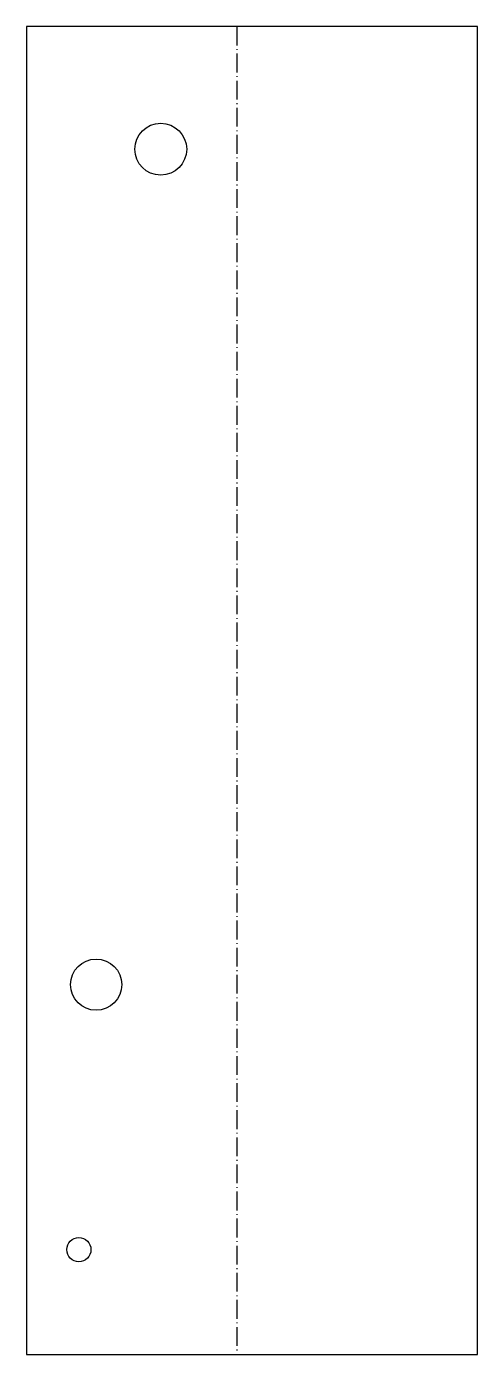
# Model space of a CAD drawing. Header units: millimetres. Extents: x 0 to 61, y 0 to 179.
import ezdxf

# ---------------------------------------------------------------- set-up
doc = ezdxf.new("R2010")
doc.units = ezdxf.units.MM
doc.linetypes.add('DASHDOT', pattern=[3.556, 2.54, -0.508, 0, -0.508])
doc.layers.add('BEND', color=7, linetype='Continuous')
doc.layers.add('CUT', color=7, linetype='Continuous')

msp = doc.modelspace()

# ---------------------------------------------------------------- linework, layer by layer
at = {"layer": 'BEND', "color": 1, "linetype": 'DASHDOT'}
msp.add_line((28.39, 179.19), (28.39, 0), dxfattribs=at)
at = {"layer": 'CUT'}
for p, q in [((0, 179.19), (0, 0)), ((60.85, 179.19), (0, 179.19)), ((60.85, 0), (60.85, 179.19)), ((0, 0), (60.85, 0))]:
    msp.add_line(p, q, dxfattribs=at)
for centre, radius in [((18.11, 162.64), 3.5), ((9.39, 49.9), 3.46), ((7.06, 14.14), 1.63)]:
    msp.add_circle(centre, radius, dxfattribs=at)

doc.saveas('drawing.dxf')
